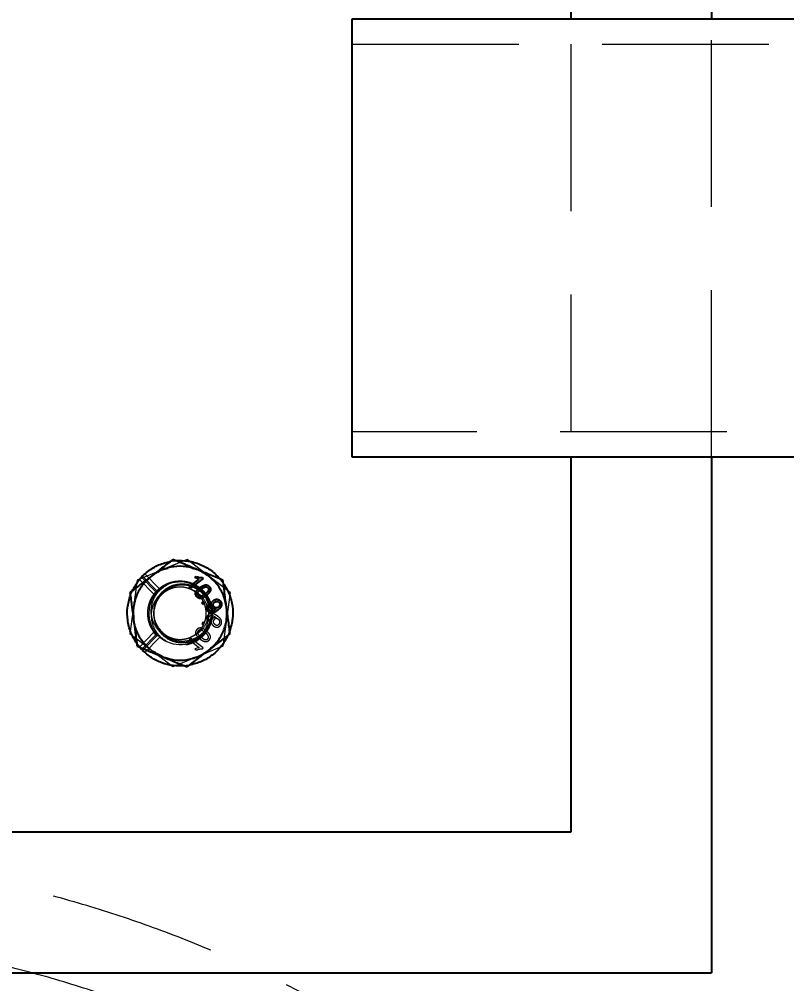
# Model space of a CAD drawing. Header units: millimetres. Extents: x 861 to 27901, y 673 to 17923.
# Drawn here: x 10929.4 to 11124.1, y 6125.5 to 6370.1 of the extents above; entities that cross this region are included whole.
import ezdxf

# ---------------------------------------------------------------- set-up
doc = ezdxf.new("R2010")
doc.units = ezdxf.units.MM
doc.header["$LTSCALE"] = 33.3
doc.linetypes.add('HIDDEN', pattern=[1.905, 1.27, -0.635])
doc.layers.add('CAPA_1', color=7, linetype='Continuous')
doc.styles.add('SLDTEXTSTYLE0', font='TXT', dxfattribs={"width": 0.75})
doc.dimstyles.new('SLDDIMSTYLE0', dxfattribs={"dimtxt": 66.6, "dimasz": 66.6, "dimexe": 0, "dimexo": 0.0625, "dimgap": 16.65, "dimtad": 2, "dimdec": 0, "dimlfac": 1.261261, "dimrnd": 1e-09, "dimzin": 12, "dimdsep": 46, "dimtxsty": 'SLDTEXTSTYLE0', "dimsah": 1, "dimcen": 0.09, "dimadec": 0, "dimazin": 3, "dimtfac": 1, "dimtdec": 0, "dimtofl": 0, "dimtmove": 0, "dimatfit": 3, "dimfxl": 1, "dimfrac": 2, "dimtolj": 1, "dimtzin": 12, "dimarcsym": 0})

# ---------------------------------------------------------------- blocks, each defined once
blk = doc.blocks.new('_D_13')
at = {"layer": 'CAPA_1', "transparency": 16777216}
for p, q in [((9823.17, 6912.25), (14695.32, 6912.25)), ((14662.02, 6912.25), (14662.02, 5357.98)), ((14240.18, 5357.98), (14695.32, 5357.98))]:
    blk.add_line(p, q, dxfattribs=at)
for points in [[(14662.02, 6912.25), (14651.77, 6845.65), (14672.27, 6845.65)], [(14662.02, 5357.98), (14672.27, 5424.58), (14651.77, 5424.58)]]:
    blk.add_solid(points, dxfattribs=at)
at = {"layer": 'CAPA_1', "transparency": 16777216, "insert": (14576.17, 6036.69), "char_height": 66.6, "attachment_point": 1, "rotation": 90, "style": 'SLDTEXTSTYLE0'}
blk.add_mtext('1960', dxfattribs=at)

msp = doc.modelspace()

# ---------------------------------------------------------------- linework, layer by layer
at = {"color": 7, "linetype": 'Continuous', "lineweight": 25}
for p, q in [((11104.95, 6500.93), (11104.95, 6370.11)), ((11069.28, 6465.25), (11069.28, 6370.11)), ((11172.35, 6370.11), (11013.78, 6370.11)), ((11013.78, 6354.25), (11013.78, 6274.96)), ((11013.78, 6259.11), (11172.35, 6259.11)), ((11069.28, 6259.11), (11069.28, 6163.96)), ((11104.95, 6259.11), (11104.95, 6128.28)), ((10972.49, 6226.19), (10975.01, 6228.13)), ((10976.04, 6228.26), (10972.81, 6225.78)), ((10973.96, 6228.51), (10974.34, 6228.8)), ((10975.01, 6228.13), (10973.96, 6228.51)), ((10975.83, 6228.53), (10976.04, 6228.26)), ((10972.81, 6225.78), (10972.49, 6226.19)), ((10975.68, 6222.06), (10976.09, 6222.37)), ((10976, 6221.64), (10975.68, 6222.06)), ((10976.41, 6221.96), (10976, 6221.64)), ((10976.09, 6222.37), (10976.41, 6221.96)), ((10977.29, 6221.59), (10977.65, 6221.2)), ((10979.21, 6220.49), (10979.29, 6220.55)), ((10960.42, 6210.29), (10959.89, 6210.89)), ((10960.42, 6210.29), (10960.65, 6210.52)), ((10960.65, 6210.05), (10960.98, 6210.39)), ((11069.28, 6163.96), (10828.31, 6163.96)), ((10835.38, 6128.28), (11104.95, 6128.28))]:
    msp.add_line(p, q, dxfattribs=at)
at = {"color": 1, "linetype": 'HIDDEN', "lineweight": 18}
for p, q in [((11104.95, 6259.11), (11104.95, 6370.11)), ((11013.78, 6363.76), (11172.35, 6363.76)), ((11069.28, 6363.76), (11069.28, 6265.45)), ((11172.35, 6265.45), (11013.78, 6265.45)), ((10971.98, 6233.08), (10959.29, 6227.84)), ((10967.19, 6232.45), (10968.07, 6232.67)), ((10967.79, 6232.64), (10969.02, 6232.8)), ((10968.33, 6232.71), (10969.66, 6232.78)), ((10982.86, 6224.7), (10971.98, 6233.08)), ((10965.63, 6230.46), (10967.12, 6230.85)), ((10973.22, 6230.85), (10974.72, 6230.45)), ((10959.29, 6227.84), (10957.47, 6214.23)), ((10959.89, 6228.03), (10963.55, 6224.28)), ((10960.04, 6228.15), (10960.42, 6228.64)), ((10960.42, 6228.64), (10964.05, 6224.91)), ((10960.65, 6228.88), (10961.23, 6229.43)), ((10964.28, 6225.16), (10960.65, 6228.88)), ((10961.23, 6229.43), (10961.7, 6229.78)), ((10964.87, 6225.71), (10961.23, 6229.43)), ((10962.83, 6228.8), (10961.83, 6227.8)), ((10977.42, 6228.89), (10978.51, 6227.8)), ((10980.17, 6228.31), (10981.29, 6226.86)), ((10980.39, 6228.11), (10981.15, 6227.13)), ((10957.74, 6224.41), (10958.38, 6225.67)), ((10964.87, 6225.71), (10964.28, 6225.16)), ((10965, 6225.8), (10964.87, 6225.71)), ((10975.19, 6225.58), (10975.01, 6225.75)), ((10957.44, 6223.42), (10957.65, 6224.19)), ((10957.57, 6223.99), (10958.04, 6225.14)), ((10964.05, 6224.91), (10963.56, 6224.23)), ((10982.86, 6224.7), (10981.05, 6211.09)), ((10958.78, 6222.51), (10958.38, 6221.03)), ((10977.83, 6217.55), (10978.03, 6218.43)), ((10979.21, 6218.44), (10979.29, 6218.38)), ((10958.78, 6216.41), (10958.38, 6217.91)), ((10964.79, 6215.64), (10965.17, 6215.11)), ((10976, 6217.28), (10975.68, 6216.87)), ((10975.68, 6216.87), (10976.09, 6216.55)), ((10976.41, 6216.97), (10976, 6217.28)), ((10977.29, 6217.34), (10977.65, 6217.72)), ((10981.96, 6217.89), (10981.56, 6216.41)), ((10982.91, 6215.56), (10982.49, 6214.27)), ((10968.36, 6205.85), (10957.47, 6214.23)), ((10959.89, 6210.89), (10963.55, 6214.64)), ((10960.65, 6210.52), (10964.05, 6214.01)), ((10964.28, 6213.77), (10960.98, 6210.39)), ((10964.87, 6213.22), (10961.23, 6209.49)), ((10963.52, 6214.69), (10964.41, 6213.66)), ((10964.05, 6214.01), (10963.55, 6214.64)), ((10972.81, 6213.15), (10972.49, 6212.73)), ((10976.04, 6210.66), (10972.81, 6213.15)), ((10974.71, 6213.01), (10975.24, 6213.39)), ((10982.4, 6214.03), (10981.97, 6213.27)), ((10982.77, 6214.94), (10982.29, 6213.79)), ((10960.72, 6209.99), (10959.17, 6211.85)), ((10959.89, 6210.89), (10959.19, 6211.8)), ((10962.91, 6210.04), (10961.83, 6211.13)), ((10981.05, 6211.09), (10968.36, 6205.85)), ((10972.49, 6212.73), (10975.01, 6210.8)), ((10975.01, 6210.8), (10973.96, 6210.42)), ((10975.83, 6210.4), (10976.04, 6210.66)), ((10974.7, 6208.47), (10973.22, 6208.07)), ((10973.96, 6210.42), (10974.34, 6210.12)), ((10972.63, 6206.31), (10970.79, 6206.14)), ((10972.55, 6206.29), (10971.32, 6206.13))]:
    msp.add_line(p, q, dxfattribs=at)
msp.add_arc((10970.17, 6219.46), 7.93, 37.5876, 307.5876, dxfattribs=at)
at = {"color": 7, "linetype": 'Continuous', "lineweight": 25}
for points in [[(11013.78, 6370.11), (11013.78, 6370.05), (11013.78, 6369.93), (11013.78, 6368.99), (11013.78, 6367.52), (11013.78, 6365.53), (11013.78, 6363.12), (11013.78, 6360.36), (11013.78, 6357.36), (11013.78, 6355.29), (11013.78, 6354.25)], [(11013.78, 6274.96), (11013.78, 6273.93), (11013.78, 6271.85), (11013.78, 6268.86), (11013.78, 6266.1), (11013.78, 6263.68), (11013.78, 6261.69), (11013.78, 6260.23), (11013.78, 6259.28), (11013.78, 6259.16), (11013.78, 6259.11)], [(10958.04, 6225.14), (10958.56, 6226.07), (10959.6, 6227.94), (10961.93, 6230.16), (10964.68, 6231.85), (10966.75, 6232.37), (10967.79, 6232.64)], [(10969.02, 6232.8), (10970.09, 6232.82), (10972.22, 6232.86), (10975.32, 6231.94), (10978.15, 6230.41), (10979.64, 6228.88), (10980.39, 6228.11)], [(10974.7, 6230.46), (10973.71, 6230.78), (10971.73, 6231.43), (10968.58, 6231.37), (10965.53, 6230.6), (10963.79, 6229.46), (10962.91, 6228.89)], [(10981.96, 6221.03), (10981.74, 6222.05), (10981.31, 6224.09), (10979.69, 6226.79), (10977.49, 6229.05), (10975.63, 6229.99), (10974.7, 6230.46)], [(10962.91, 6228.89), (10962.14, 6228.19), (10960.59, 6226.8), (10959.06, 6224.04), (10958.2, 6221.01), (10958.32, 6218.93), (10958.38, 6217.89)], [(10981.15, 6227.13), (10981.7, 6226.21), (10982.79, 6224.38), (10983.55, 6221.25), (10983.64, 6218.02), (10983.06, 6215.97), (10982.77, 6214.94)], [(10959.19, 6211.8), (10958.64, 6212.71), (10957.54, 6214.55), (10956.79, 6217.68), (10956.7, 6220.9), (10957.28, 6222.96), (10957.57, 6223.99)], [(10977.42, 6210.04), (10978.2, 6210.73), (10979.75, 6212.13), (10981.27, 6214.88), (10982.14, 6217.91), (10982.02, 6219.99), (10981.96, 6221.03)], [(10965.63, 6208.47), (10964.7, 6208.94), (10962.84, 6209.87), (10960.65, 6212.14), (10959.02, 6214.84), (10958.6, 6216.87), (10958.38, 6217.89)], [(10982.29, 6213.79), (10981.78, 6212.85), (10980.74, 6210.99), (10978.4, 6208.77), (10975.66, 6207.07), (10973.59, 6206.55), (10972.55, 6206.29)], [(10971.32, 6206.13), (10970.34, 6206.1), (10968.38, 6206.06), (10965.51, 6206.81), (10962.85, 6208.09), (10961.38, 6209.4), (10960.65, 6210.05)], [(10965.63, 6208.47), (10966.62, 6208.15), (10968.6, 6207.5), (10971.76, 6207.56), (10974.81, 6208.33), (10976.55, 6209.47), (10977.42, 6210.04)]]:
    msp.add_open_spline(points, degree=3, dxfattribs=at)
for points, knots in [([(10968.36, 6233.08), (10967.4, 6232.34), (10965.62, 6230.97), (10963.78, 6229.55), (10962.91, 6228.89)], [0, 0, 0, 0, 0.532771, 1, 1, 1, 1]), ([(10974.7, 6230.46), (10973.7, 6230.87), (10971.55, 6231.76), (10969.47, 6232.62), (10968.36, 6233.08)], [0, 0, 0, 0, 0.4672291, 1, 1, 1, 1]), ([(10981.05, 6227.84), (10979.94, 6228.3), (10977.86, 6229.16), (10975.71, 6230.04), (10974.7, 6230.46)], [0, 0, 0, 0, 0.532771, 1, 1, 1, 1]), ([(10962.91, 6228.89), (10962.05, 6228.22), (10960.21, 6226.81), (10958.42, 6225.43), (10957.47, 6224.7)], [0, 0, 0, 0, 0.467229, 1, 1, 1, 1]), ([(10974.34, 6228.8), (10974.58, 6228.7), (10975.06, 6228.49), (10975.57, 6228.52), (10975.83, 6228.53)], [0, 0, 0, 0, 0.5008657, 1, 1, 1, 1]), ([(10981.96, 6221.03), (10981.81, 6222.11), (10981.51, 6224.42), (10981.21, 6226.65), (10981.05, 6227.84)], [0, 0, 0, 0, 0.467229, 1, 1, 1, 1]), ([(10974.12, 6224.64), (10974.17, 6224.77), (10974.28, 6225.05), (10974.64, 6225.51), (10974.98, 6225.78), (10975.2, 6225.97)], [0, 0, 0, 0, 0.249754, 0.499871, 1, 1, 1, 1]), ([(10974.73, 6223.97), (10974.69, 6224.04), (10974.6, 6224.18), (10974.59, 6224.43), (10974.65, 6224.68), (10974.93, 6225.09), (10975.26, 6225.35), (10975.52, 6225.56)], [0, 0, 0, 0, 0.124696, 0.249462, 0.374432, 0.499637, 1, 1, 1, 1]), ([(10975.2, 6225.97), (10975.38, 6226.11), (10975.76, 6226.38), (10976.29, 6226.62), (10976.75, 6226.68), (10977.1, 6226.63), (10977.4, 6226.46), (10977.55, 6226.28), (10977.63, 6226.2)], [0, 0, 0, 0, 0.250482, 0.500346, 0.631705, 0.750221, 0.874987, 1, 1, 1, 1]), ([(10975.52, 6225.56), (10975.7, 6225.69), (10975.97, 6225.89), (10976.37, 6226.1), (10976.59, 6226.15), (10976.7, 6226.17)], [0, 0, 0, 0, 0.500372, 0.750515, 1, 1, 1, 1]), ([(10977.25, 6225.91), (10977.3, 6225.84), (10977.39, 6225.7), (10977.4, 6225.44), (10977.34, 6225.2), (10977.06, 6224.78), (10976.74, 6224.52), (10976.47, 6224.32)], [0, 0, 0, 0, 0.124745, 0.249484, 0.374471, 0.499648, 1, 1, 1, 1]), ([(10976.7, 6226.17), (10976.76, 6226.17), (10976.86, 6226.17), (10977.01, 6226.12), (10977.15, 6226.03), (10977.22, 6225.95), (10977.25, 6225.91)], [0, 0, 0, 0, 0.250158, 0.500156, 0.750032, 1, 1, 1, 1]), ([(10977.63, 6226.2), (10977.69, 6226.1), (10977.82, 6225.91), (10977.91, 6225.57), (10977.88, 6225.22), (10977.59, 6224.58), (10977.15, 6224.2), (10976.79, 6223.9)], [0, 0, 0, 0, 0.1253733, 0.2506437, 0.3756975, 0.5011132, 1, 1, 1, 1]), ([(10957.47, 6224.7), (10957.63, 6223.51), (10957.93, 6221.28), (10958.24, 6218.97), (10958.38, 6217.89)], [0, 0, 0, 0, 0.5327709, 1, 1, 1, 1]), ([(10974.36, 6223.68), (10974.27, 6223.82), (10974.13, 6224.04), (10974.09, 6224.34), (10974.09, 6224.51), (10974.11, 6224.6), (10974.12, 6224.64)], [0, 0, 0, 0, 0.498795, 0.749148, 0.874576, 1, 1, 1, 1]), ([(10976.79, 6223.9), (10976.6, 6223.77), (10976.23, 6223.5), (10975.7, 6223.25), (10975.24, 6223.19), (10974.9, 6223.24), (10974.59, 6223.42), (10974.44, 6223.59), (10974.36, 6223.68)], [0, 0, 0, 0, 0.250476, 0.500347, 0.625768, 0.750176, 0.87497, 1, 1, 1, 1]), ([(10976.47, 6224.32), (10976.21, 6224.12), (10975.88, 6223.87), (10975.4, 6223.7), (10975.15, 6223.71), (10974.91, 6223.78), (10974.79, 6223.91), (10974.73, 6223.97)], [0, 0, 0, 0, 0.50041, 0.625613, 0.75058, 0.875344, 1, 1, 1, 1]), ([(10978.63, 6222.68), (10978.77, 6222.78), (10978.99, 6222.92), (10979.33, 6223), (10979.59, 6223.01), (10979.84, 6222.96), (10980.17, 6222.83), (10980.34, 6222.64), (10980.46, 6222.52)], [0, 0, 0, 0, 0.249869, 0.376454, 0.500348, 0.627239, 0.750824, 1, 1, 1, 1]), ([(10977.15, 6220.06), (10977.07, 6220.18), (10976.95, 6220.36), (10976.89, 6220.64), (10976.89, 6220.92), (10977.01, 6221.27), (10977.2, 6221.48), (10977.29, 6221.59)], [0, 0, 0, 0, 0.249859, 0.375718, 0.500481, 0.749846, 1, 1, 1, 1]), ([(10977.65, 6221.2), (10977.59, 6221.13), (10977.49, 6221.01), (10977.41, 6220.82), (10977.4, 6220.66), (10977.42, 6220.54), (10977.47, 6220.42), (10977.52, 6220.36), (10977.54, 6220.32)], [0, 0, 0, 0, 0.276477, 0.499318, 0.623718, 0.749496, 0.874756, 1, 1, 1, 1]), ([(10977.54, 6220.32), (10977.59, 6220.26), (10977.7, 6220.15), (10977.91, 6220.04), (10978.15, 6220), (10978.61, 6220.11), (10978.94, 6220.32), (10979.21, 6220.49)], [0, 0, 0, 0, 0.125207, 0.25031, 0.375339, 0.50062, 1, 1, 1, 1]), ([(10978.3, 6220.97), (10978.25, 6221.03), (10978.16, 6221.17), (10978.08, 6221.4), (10978.05, 6221.65), (10978.08, 6221.89), (10978.16, 6222.12), (10978.32, 6222.41), (10978.51, 6222.57), (10978.63, 6222.68)], [0, 0, 0, 0, 0.125074, 0.250064, 0.373261, 0.500199, 0.624296, 0.750369, 1, 1, 1, 1]), ([(10979.29, 6220.55), (10979.19, 6220.55), (10979.01, 6220.54), (10978.73, 6220.62), (10978.48, 6220.75), (10978.36, 6220.9), (10978.3, 6220.97)], [0, 0, 0, 0, 0.248943, 0.49945, 0.750285, 1, 1, 1, 1]), ([(10978.77, 6221.13), (10978.71, 6221.22), (10978.62, 6221.35), (10978.58, 6221.56), (10978.59, 6221.72), (10978.63, 6221.88), (10978.73, 6222.07), (10978.85, 6222.18), (10978.93, 6222.25)], [0, 0, 0, 0, 0.249521, 0.373851, 0.499889, 0.624096, 0.750315, 1, 1, 1, 1]), ([(10979.91, 6221.03), (10979.82, 6220.97), (10979.69, 6220.88), (10979.48, 6220.82), (10979.31, 6220.81), (10979.15, 6220.84), (10978.95, 6220.93), (10978.84, 6221.05), (10978.77, 6221.13)], [0, 0, 0, 0, 0.249976, 0.378222, 0.500342, 0.627452, 0.750811, 1, 1, 1, 1]), ([(10978.93, 6222.25), (10979.02, 6222.31), (10979.21, 6222.44), (10979.5, 6222.49), (10979.73, 6222.45), (10979.94, 6222.37), (10980.06, 6222.25), (10980.14, 6222.17)], [0, 0, 0, 0, 0.25025, 0.499842, 0.629576, 0.750665, 1, 1, 1, 1]), ([(10980.46, 6222.52), (10980.52, 6222.42), (10980.65, 6222.23), (10980.73, 6221.9), (10980.73, 6221.56), (10980.61, 6221.13), (10980.27, 6220.67), (10979.92, 6220.39), (10979.74, 6220.25)], [0, 0, 0, 0, 0.125064, 0.25009, 0.37511, 0.500169, 0.749441, 1, 1, 1, 1]), ([(10980.14, 6222.17), (10980.2, 6222.07), (10980.28, 6221.93), (10980.31, 6221.72), (10980.29, 6221.55), (10980.23, 6221.4), (10980.12, 6221.21), (10979.99, 6221.1), (10979.91, 6221.03)], [0, 0, 0, 0, 0.249017, 0.372138, 0.499365, 0.623562, 0.749893, 1, 1, 1, 1]), ([(10982.86, 6214.23), (10982.71, 6215.42), (10982.41, 6217.65), (10982.1, 6219.96), (10981.96, 6221.03)], [0, 0, 0, 0, 0.532771, 1, 1, 1, 1]), ([(10979.74, 6220.25), (10979.55, 6220.1), (10979.15, 6219.81), (10978.58, 6219.57), (10978.08, 6219.53), (10977.72, 6219.6), (10977.39, 6219.78), (10977.23, 6219.96), (10977.15, 6220.06)], [0, 0, 0, 0, 0.250485, 0.500119, 0.627899, 0.750092, 0.874994, 1, 1, 1, 1]), ([(10958.38, 6217.89), (10958.52, 6216.82), (10958.83, 6214.51), (10959.13, 6212.28), (10959.29, 6211.09)], [0, 0, 0, 0, 0.467229, 1, 1, 1, 1]), ([(10977.42, 6210.04), (10978.28, 6210.7), (10980.13, 6212.12), (10981.91, 6213.5), (10982.86, 6214.23)], [0, 0, 0, 0, 0.467229, 1, 1, 1, 1]), ([(10959.29, 6211.09), (10960.4, 6210.63), (10962.48, 6209.77), (10964.63, 6208.88), (10965.63, 6208.47)], [0, 0, 0, 0, 0.532771, 1, 1, 1, 1]), ([(10965.63, 6208.47), (10966.64, 6208.05), (10968.79, 6207.17), (10970.87, 6206.31), (10971.98, 6205.85)], [0, 0, 0, 0, 0.467229, 1, 1, 1, 1]), ([(10971.98, 6205.85), (10972.93, 6206.58), (10974.72, 6207.96), (10976.56, 6209.38), (10977.42, 6210.04)], [0, 0, 0, 0, 0.532771, 1, 1, 1, 1])]:
    msp.add_open_spline(points, degree=3, knots=knots, dxfattribs=at)
at = {"color": 1, "linetype": 'HIDDEN', "lineweight": 18}
for points in [[(10963.55, 6214.64), (10963.26, 6215.08), (10962.69, 6215.97), (10962.18, 6217.46), (10961.94, 6219.02), (10962.01, 6220.6), (10962.37, 6222.14), (10963.03, 6223.58), (10963.94, 6224.86), (10965.09, 6225.95), (10966.42, 6226.8), (10967.89, 6227.38), (10969.44, 6227.67), (10971.02, 6227.66), (10972.57, 6227.35), (10974.03, 6226.74), (10975.35, 6225.87), (10976.48, 6224.77), (10977.37, 6223.47), (10978, 6222.02), (10978.35, 6220.48), (10978.39, 6218.9), (10978.13, 6217.34), (10977.58, 6215.86), (10976.75, 6214.51), (10975.69, 6213.34), (10974.42, 6212.4), (10972.99, 6211.72), (10971.47, 6211.33), (10969.89, 6211.23), (10968.32, 6211.43), (10966.83, 6211.93), (10965.44, 6212.7), (10964.67, 6213.41), (10964.28, 6213.77)], [(10964.91, 6215.41), (10964.46, 6216.16), (10963.55, 6217.66), (10963.42, 6220.35), (10964.26, 6222.86), (10966.01, 6224.86), (10968.39, 6226.04), (10971.05, 6226.22), (10973.57, 6225.37), (10975.57, 6223.62), (10976.75, 6221.24), (10976.93, 6218.58), (10976.07, 6216.06), (10974.33, 6214.06), (10971.94, 6212.88), (10969.3, 6212.71), (10966.73, 6213.53), (10965.52, 6214.78), (10964.91, 6215.41)], [(10976.45, 6224.3), (10976.75, 6223.87), (10977.33, 6223.01), (10977.87, 6221.53), (10978.15, 6219.98), (10978.07, 6218.94), (10978.03, 6218.42)], [(10964.91, 6215.41), (10964.66, 6215.77), (10964.17, 6216.49), (10963.72, 6217.73), (10963.49, 6219.03), (10963.55, 6219.9), (10963.58, 6220.33)], [(11121.76, 6013.67), (11118.45, 6018.6), (11111.84, 6028.47), (11100.89, 6042.53), (11089.23, 6056.01), (11076.81, 6068.79), (11063.71, 6080.86), (11049.94, 6092.18), (11035.56, 6102.71), (11020.61, 6112.41), (11005.15, 6121.26), (10989.21, 6129.23), (10972.85, 6136.3), (10956.11, 6142.43), (10939.07, 6147.62), (10921.75, 6151.85), (10904.23, 6155.09), (10886.55, 6157.35), (10868.78, 6158.61), (10850.96, 6158.88), (10833.15, 6158.15), (10815.41, 6156.41), (10797.8, 6153.69), (10780.37, 6149.98), (10763.18, 6145.31), (10746.27, 6139.67), (10729.71, 6133.1), (10713.54, 6125.6), (10697.81, 6117.22), (10682.58, 6107.96), (10667.9, 6097.87), (10653.8, 6086.96), (10640.34, 6075.29), (10627.55, 6062.88), (10615.48, 6049.77), (10604.16, 6036), (10593.63, 6021.62), (10583.93, 6006.68), (10575.08, 5991.21), (10567.11, 5975.27), (10560.04, 5958.91), (10553.91, 5942.18), (10548.72, 5925.13), (10544.5, 5907.81), (10541.25, 5890.29), (10538.99, 5872.61), (10537.73, 5854.84), (10537.46, 5837.02), (10538.2, 5819.21), (10539.93, 5801.48), (10542.65, 5783.86), (10546.36, 5766.43), (10551.03, 5749.24), (10556.67, 5732.33), (10563.24, 5715.77), (10570.75, 5699.6), (10579.09, 5683.85), (10585.37, 5673.77), (10588.52, 5668.74)]]:
    msp.add_open_spline(points, degree=3, dxfattribs=at)
for points, knots in [([(10966.54, 6213.91), (10966.19, 6214.07), (10965.06, 6214.58), (10963.74, 6216.29), (10962.82, 6218.66), (10962.81, 6221.22), (10963.56, 6223.4), (10964.91, 6225.35), (10966.17, 6226.19), (10966.93, 6226.7)], [0, 0, 0, 0, 0.073226, 0.23471, 0.3941, 0.554574, 0.712039, 0.827456, 1, 1, 1, 1]), ([(10967.78, 6225.66), (10966.99, 6225.33), (10965.41, 6224.66), (10963.73, 6222.65), (10962.82, 6220.26), (10962.81, 6217.7), (10963.56, 6215.53), (10964.91, 6213.58), (10966.17, 6212.73), (10966.93, 6212.22)], [0, 0, 0, 0, 0.149074, 0.297341, 0.443687, 0.591028, 0.735606, 0.841577, 1, 1, 1, 1]), ([(10963.58, 6220.33), (10963.64, 6220.8), (10963.74, 6221.72), (10964.35, 6223.28), (10965.47, 6224.85), (10967.2, 6226.14), (10969.19, 6226.85), (10971.29, 6226.99), (10973.34, 6226.53), (10975.13, 6225.61), (10976.04, 6224.71), (10976.45, 6224.3)], [0, 0, 0, 0, 0.081677, 0.161349, 0.291035, 0.413148, 0.534221, 0.654764, 0.776345, 0.898838, 1, 1, 1, 1]), ([(10964.91, 6215.41), (10965.1, 6215.18), (10965.59, 6214.6), (10966.3, 6214.04), (10966.95, 6213.65), (10967.41, 6213.41), (10967.99, 6213.18), (10968.43, 6213.05), (10968.67, 6212.99), (10968.67, 6212.99), (10968.67, 6212.99), (10968.67, 6212.99), (10968.67, 6212.99), (10968.68, 6212.99), (10968.68, 6212.99), (10968.7, 6212.99), (10968.73, 6212.98), (10968.79, 6212.97), (10969, 6212.92), (10969.72, 6212.81), (10970.53, 6212.8), (10971.32, 6212.92), (10971.77, 6213.01), (10972.28, 6213.16), (10972.72, 6213.33), (10973, 6213.45), (10973.27, 6213.59), (10973.61, 6213.78), (10974.09, 6214.09), (10974.53, 6214.45), (10974.93, 6214.82), (10975.31, 6215.24), (10975.7, 6215.76), (10976, 6216.27), (10976.17, 6216.61), (10976.29, 6216.88), (10976.44, 6217.25), (10976.61, 6217.8), (10976.73, 6218.35), (10976.8, 6218.95), (10976.82, 6219.55), (10976.79, 6220.1), (10976.72, 6220.58), (10976.65, 6220.92), (10976.6, 6221.12), (10976.53, 6221.37), (10976.42, 6221.74), (10976.21, 6222.23), (10975.99, 6222.66), (10975.78, 6223.02), (10975.44, 6223.53), (10974.89, 6224.17), (10974.1, 6224.85), (10973.31, 6225.33), (10972.58, 6225.66), (10971.89, 6225.89), (10971.18, 6226.04), (10970.47, 6226.11), (10969.23, 6226.1), (10967.48, 6225.68), (10965.55, 6224.41), (10964.11, 6222.57), (10963.76, 6221.08), (10963.58, 6220.33)], [0, 0, 0, 0, 0.025018, 0.062505, 0.073457, 0.087536, 0.104741, 0.12507, 0.12508, 0.125088, 0.125103, 0.125129, 0.125176, 0.125264, 0.125429, 0.125753, 0.126422, 0.127908, 0.131491, 0.144058, 0.187539, 0.197474, 0.209566, 0.225509, 0.240805, 0.248969, 0.250106, 0.265748, 0.281391, 0.297034, 0.312676, 0.325838, 0.344007, 0.365974, 0.374124, 0.375253, 0.390902, 0.40655, 0.422199, 0.437847, 0.456199, 0.471384, 0.483402, 0.495485, 0.499868, 0.500438, 0.516867, 0.531646, 0.544773, 0.556248, 0.566071, 0.595236, 0.625559, 0.651348, 0.670843, 0.691621, 0.711565, 0.729805, 0.750654, 0.81299, 0.875327, 0.937663, 1, 1, 1, 1]), ([(10978.03, 6220.5), (10977.94, 6220.87), (10977.76, 6221.61), (10977.32, 6222.56), (10976.82, 6223.39), (10976.24, 6224.15), (10975.3, 6225.07), (10974.33, 6225.7), (10973.47, 6226.08), (10972.99, 6226.26), (10972.46, 6226.42), (10971.44, 6226.63), (10969.9, 6226.67), (10967.96, 6226.16), (10966.39, 6225.29), (10965.71, 6224.45), (10965.46, 6224.14)], [0, 0, 0, 0, 0.069953, 0.139917, 0.190192, 0.248551, 0.314879, 0.430246, 0.459213, 0.488205, 0.524204, 0.55973, 0.679272, 0.802424, 0.926676, 1, 1, 1, 1]), ([(10973.02, 6212.06), (10973.84, 6212.56), (10975.25, 6213.4), (10976.74, 6215.48), (10977.44, 6217.53), (10977.51, 6219.83), (10976.91, 6222.09), (10975.58, 6223.9), (10974.14, 6225), (10973.3, 6225.35), (10972.88, 6225.53)], [0, 0, 0, 0, 0.165815, 0.285204, 0.439678, 0.538055, 0.684865, 0.841009, 0.920503, 1, 1, 1, 1]), ([(10973.02, 6226.86), (10973.84, 6226.37), (10975.25, 6225.52), (10976.73, 6223.45), (10977.45, 6221.45), (10977.43, 6220.07), (10977.43, 6219.57)], [0, 0, 0, 0, 0.3146952, 0.5412803, 0.834453, 1, 1, 1, 1]), ([(10981.56, 6222.51), (10981.76, 6222.02), (10981.97, 6221.48), (10981.96, 6220.92), (10981.96, 6220.88)], [0, 0, 0, 0, 0.928699, 1, 1, 1, 1]), ([(10963.58, 6218.59), (10963.64, 6218.13), (10963.74, 6217.21), (10964.35, 6215.64), (10965.47, 6214.08), (10967.2, 6212.79), (10969.19, 6212.07), (10971.29, 6211.93), (10973.34, 6212.4), (10975.13, 6213.31), (10976.04, 6214.22), (10976.45, 6214.63)], [0, 0, 0, 0, 0.081677, 0.16135, 0.291036, 0.413148, 0.534221, 0.654765, 0.776346, 0.898839, 1, 1, 1, 1]), ([(10978.03, 6218.42), (10977.94, 6218.05), (10977.76, 6217.31), (10977.32, 6216.37), (10976.82, 6215.53), (10976.24, 6214.78), (10975.3, 6213.86), (10974.33, 6213.23), (10973.47, 6212.84), (10972.99, 6212.66), (10972.46, 6212.51), (10971.44, 6212.3), (10969.91, 6212.25), (10967.95, 6212.76), (10966.17, 6213.8), (10965.33, 6214.87), (10964.91, 6215.41)], [0, 0, 0, 0, 0.066556, 0.133122, 0.180955, 0.236479, 0.299586, 0.40935, 0.43691, 0.464494, 0.498745, 0.532545, 0.646281, 0.763453, 0.88167, 1, 1, 1, 1]), ([(10977.43, 6219.36), (10977.27, 6218.53), (10976.95, 6216.82), (10975.57, 6215.03), (10974.14, 6213.93), (10973.3, 6213.58), (10972.88, 6213.4)], [0, 0, 0, 0, 0.315902, 0.654861, 0.827426, 1, 1, 1, 1]), ([(10978.03, 6218.42), (10977.93, 6217.92), (10977.74, 6216.9), (10977.24, 6215.83), (10976.84, 6215.17), (10976.62, 6214.85), (10976.39, 6214.54), (10976.19, 6214.3), (10976, 6214.08), (10975.64, 6213.71), (10975.28, 6213.41), (10975.01, 6213.18)], [0, 0, 0, 0, 0.249952, 0.499906, 0.562471, 0.625035, 0.687597, 0.750157, 0.775671, 0.825836, 1, 1, 1, 1]), ([(10977.15, 6218.87), (10977.07, 6218.75), (10976.95, 6218.57), (10976.89, 6218.29), (10976.89, 6218.01), (10977.01, 6217.66), (10977.2, 6217.45), (10977.29, 6217.34)], [0, 0, 0, 0, 0.249859, 0.375956, 0.500482, 0.749847, 1, 1, 1, 1]), ([(10979.74, 6218.68), (10979.55, 6218.83), (10979.15, 6219.11), (10978.58, 6219.36), (10978.08, 6219.4), (10977.72, 6219.32), (10977.39, 6219.15), (10977.23, 6218.96), (10977.15, 6218.87)], [0, 0, 0, 0, 0.250485, 0.500118, 0.62804, 0.750092, 0.874994, 1, 1, 1, 1]), ([(10977.65, 6217.72), (10977.59, 6217.79), (10977.49, 6217.92), (10977.41, 6218.11), (10977.4, 6218.27), (10977.43, 6218.43), (10977.49, 6218.53), (10977.54, 6218.6)], [0, 0, 0, 0, 0.277074, 0.499914, 0.624834, 0.750381, 1, 1, 1, 1]), ([(10977.54, 6218.6), (10977.59, 6218.66), (10977.7, 6218.78), (10977.91, 6218.89), (10978.15, 6218.92), (10978.61, 6218.82), (10978.94, 6218.61), (10979.21, 6218.44)], [0, 0, 0, 0, 0.125207, 0.25031, 0.375339, 0.50062, 1, 1, 1, 1]), ([(10978.3, 6217.96), (10978.27, 6217.93), (10978.22, 6217.86), (10978.15, 6217.72), (10978.08, 6217.53), (10978.05, 6217.28), (10978.08, 6217.04), (10978.16, 6216.8), (10978.32, 6216.52), (10978.51, 6216.35), (10978.63, 6216.25)], [0, 0, 0, 0, 0.062611, 0.125226, 0.250194, 0.373586, 0.500286, 0.62458, 0.750412, 1, 1, 1, 1]), ([(10979.29, 6218.38), (10979.19, 6218.38), (10979, 6218.39), (10978.73, 6218.3), (10978.48, 6218.17), (10978.36, 6218.03), (10978.3, 6217.96)], [0, 0, 0, 0, 0.2495405, 0.5019797, 0.7513718, 1, 1, 1, 1]), ([(10979.91, 6217.89), (10979.82, 6217.95), (10979.69, 6218.05), (10979.48, 6218.1), (10979.31, 6218.11), (10979.15, 6218.08), (10978.95, 6218), (10978.84, 6217.88), (10978.77, 6217.8)], [0, 0, 0, 0, 0.249977, 0.377915, 0.500342, 0.627106, 0.750811, 1, 1, 1, 1]), ([(10980.46, 6216.41), (10980.52, 6216.5), (10980.65, 6216.69), (10980.73, 6217.02), (10980.73, 6217.36), (10980.61, 6217.8), (10980.27, 6218.26), (10979.92, 6218.54), (10979.74, 6218.68)], [0, 0, 0, 0, 0.125064, 0.25009, 0.37511, 0.500169, 0.749441, 1, 1, 1, 1]), ([(10976.79, 6215.02), (10976.6, 6215.16), (10976.23, 6215.43), (10975.7, 6215.67), (10975.24, 6215.74), (10974.9, 6215.68), (10974.59, 6215.51), (10974.44, 6215.33), (10974.36, 6215.25)], [0, 0, 0, 0, 0.250476, 0.500347, 0.625768, 0.750176, 0.87497, 1, 1, 1, 1]), ([(10976.79, 6215.02), (10976.6, 6215.16), (10976.23, 6215.43), (10975.7, 6215.67), (10975.24, 6215.74), (10974.9, 6215.68), (10974.59, 6215.51), (10974.44, 6215.33), (10974.36, 6215.25)], [0, 0, 0, 0, 0.2504715, 0.5003388, 0.6261881, 0.7501805, 0.8749718, 1, 1, 1, 1]), ([(10978.77, 6217.8), (10978.71, 6217.71), (10978.62, 6217.58), (10978.58, 6217.36), (10978.59, 6217.2), (10978.63, 6217.05), (10978.73, 6216.86), (10978.85, 6216.75), (10978.93, 6216.68)], [0, 0, 0, 0, 0.24952, 0.373528, 0.499888, 0.62379, 0.750316, 1, 1, 1, 1]), ([(10978.63, 6216.25), (10978.77, 6216.15), (10978.99, 6216), (10979.33, 6215.92), (10979.59, 6215.92), (10979.84, 6215.96), (10980.17, 6216.09), (10980.34, 6216.28), (10980.46, 6216.41)], [0, 0, 0, 0, 0.249869, 0.376654, 0.500348, 0.627459, 0.750824, 1, 1, 1, 1]), ([(10978.93, 6216.68), (10979.02, 6216.61), (10979.21, 6216.49), (10979.5, 6216.44), (10979.73, 6216.47), (10979.94, 6216.55), (10980.06, 6216.68), (10980.14, 6216.76)], [0, 0, 0, 0, 0.25025, 0.499841, 0.629288, 0.750666, 1, 1, 1, 1]), ([(10980.14, 6216.76), (10980.2, 6216.85), (10980.28, 6216.99), (10980.31, 6217.21), (10980.29, 6217.37), (10980.23, 6217.53), (10980.12, 6217.71), (10979.99, 6217.82), (10979.91, 6217.89)], [0, 0, 0, 0, 0.249017, 0.371845, 0.499365, 0.623226, 0.749892, 1, 1, 1, 1]), ([(10974.36, 6215.25), (10974.27, 6215.1), (10974.13, 6214.88), (10974.09, 6214.58), (10974.09, 6214.41), (10974.11, 6214.33), (10974.12, 6214.29)], [0, 0, 0, 0, 0.498795, 0.749148, 0.874576, 1, 1, 1, 1]), ([(10974.36, 6215.25), (10974.27, 6215.1), (10974.13, 6214.88), (10974.08, 6214.54), (10974.11, 6214.37), (10974.12, 6214.29)], [0, 0, 0, 0, 0.499036, 0.74951, 1, 1, 1, 1]), ([(10974.12, 6214.29), (10974.17, 6214.15), (10974.28, 6213.88), (10974.64, 6213.42), (10974.98, 6213.14), (10975.2, 6212.96)], [0, 0, 0, 0, 0.249754, 0.499871, 1, 1, 1, 1]), ([(10974.73, 6214.96), (10974.69, 6214.89), (10974.6, 6214.75), (10974.59, 6214.49), (10974.65, 6214.25), (10974.93, 6213.83), (10975.26, 6213.57), (10975.52, 6213.37)], [0, 0, 0, 0, 0.124696, 0.249462, 0.374432, 0.499637, 1, 1, 1, 1]), ([(10976.47, 6214.61), (10976.21, 6214.81), (10975.88, 6215.06), (10975.4, 6215.22), (10975.15, 6215.22), (10974.91, 6215.14), (10974.79, 6215.02), (10974.73, 6214.96)], [0, 0, 0, 0, 0.50041, 0.625613, 0.75058, 0.875344, 1, 1, 1, 1]), ([(10975.52, 6213.37), (10975.7, 6213.24), (10975.97, 6213.04), (10976.37, 6212.82), (10976.59, 6212.78), (10976.7, 6212.75)], [0, 0, 0, 0, 0.5003723, 0.7505151, 1, 1, 1, 1]), ([(10977.25, 6213.01), (10977.3, 6213.08), (10977.39, 6213.23), (10977.4, 6213.48), (10977.34, 6213.73), (10977.06, 6214.14), (10976.74, 6214.4), (10976.47, 6214.61)], [0, 0, 0, 0, 0.124745, 0.249484, 0.374471, 0.499648, 1, 1, 1, 1]), ([(10977.63, 6212.73), (10977.69, 6212.83), (10977.82, 6213.02), (10977.91, 6213.36), (10977.88, 6213.71), (10977.59, 6214.34), (10977.15, 6214.72), (10976.79, 6215.02)], [0, 0, 0, 0, 0.125373, 0.250644, 0.375698, 0.501113, 1, 1, 1, 1]), ([(10975.2, 6212.96), (10975.38, 6212.82), (10975.76, 6212.55), (10976.29, 6212.3), (10976.75, 6212.24), (10977.1, 6212.3), (10977.4, 6212.47), (10977.55, 6212.64), (10977.63, 6212.73)], [0, 0, 0, 0, 0.250482, 0.500345, 0.631866, 0.750221, 0.874987, 1, 1, 1, 1]), ([(10976.7, 6212.75), (10976.76, 6212.76), (10976.86, 6212.76), (10977.01, 6212.81), (10977.13, 6212.88), (10977.2, 6212.95), (10977.24, 6212.99), (10977.25, 6213.01)], [0, 0, 0, 0, 0.250055, 0.499949, 0.749722, 0.874857, 1, 1, 1, 1]), ([(10978.51, 6211.13), (10978.17, 6210.71), (10977.82, 6210.25), (10977.32, 6209.98), (10977.29, 6209.96)], [0, 0, 0, 0, 0.928699, 1, 1, 1, 1]), ([(10967.12, 6208.07), (10966.59, 6208.15), (10966.02, 6208.24), (10965.53, 6208.52), (10965.5, 6208.54)], [0, 0, 0, 0, 0.928699, 1, 1, 1, 1]), ([(10974.34, 6210.12), (10974.58, 6210.23), (10975.06, 6210.43), (10975.57, 6210.41), (10975.83, 6210.4)], [0, 0, 0, 0, 0.500866, 1, 1, 1, 1]), ([(11104.78, 6002.69), (11101.69, 6007.31), (11095.5, 6016.54), (11085.25, 6029.71), (11074.33, 6042.33), (11062.7, 6054.3), (11050.43, 6065.6), (11037.54, 6076.2), (11024.07, 6086.06), (11010.08, 6095.14), (10995.6, 6103.43), (10980.67, 6110.89), (10965.35, 6117.51), (10949.69, 6123.25), (10933.72, 6128.11), (10917.51, 6132.07), (10901.1, 6135.11), (10884.55, 6137.22), (10867.91, 6138.4), (10851.22, 6138.65), (10834.55, 6137.97), (10817.94, 6136.34), (10801.45, 6133.79), (10785.13, 6130.32), (10769.03, 6125.94), (10753.2, 6120.67), (10737.69, 6114.51), (10722.55, 6107.5), (10707.83, 6099.64), (10693.57, 6090.98), (10679.82, 6081.53), (10666.62, 6071.32), (10654.01, 6060.38), (10642.04, 6048.76), (10630.74, 6036.49), (10620.14, 6023.6), (10610.28, 6010.13), (10601.2, 5996.14), (10592.91, 5981.66), (10585.45, 5966.73), (10578.83, 5951.41), (10573.09, 5935.75), (10568.23, 5919.78), (10564.28, 5903.57), (10561.23, 5887.17), (10559.14, 5870.61), (10557.94, 5854.85), (10557.9, 5844.61), (10557.88, 5839.92)], [0, 0, 0, 0, 0.021814, 0.043628, 0.065442, 0.087256, 0.109071, 0.130885, 0.152699, 0.174513, 0.196327, 0.218141, 0.239955, 0.261769, 0.283583, 0.305397, 0.327212, 0.349026, 0.37084, 0.392654, 0.414468, 0.436282, 0.458096, 0.47991, 0.501724, 0.523538, 0.545353, 0.567167, 0.588981, 0.610795, 0.632609, 0.654423, 0.676237, 0.698051, 0.719865, 0.74168, 0.763494, 0.785308, 0.807122, 0.828936, 0.85075, 0.872564, 0.894378, 0.916192, 0.938006, 0.959821, 0.981635, 1, 1, 1, 1])]:
    msp.add_open_spline(points, degree=3, knots=knots, dxfattribs=at)

# ---------------------------------------------------------------- dimensions: what is measured, and where the dimension line sits
at = {"layer": 'CAPA_1'}
dim = msp.add_linear_dim(base=(14662.02, 5357.98), p1=(9780.88, 6912.25), p2=(14197.89, 5357.98), angle=90, dimstyle='SLDDIMSTYLE0', dxfattribs=at)
dim.commit()
dim.dimension.update_dxf_attribs({"geometry": '_D_13', "text_midpoint": (14662.02, 6135.11), "dimtype": 160})

doc.saveas('drawing.dxf')
